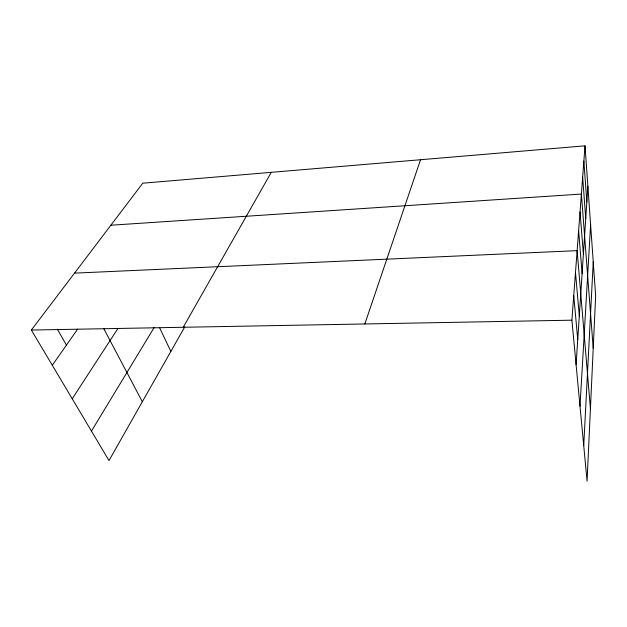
<?xml version="1.0" encoding="UTF-8"?>
<svg xmlns="http://www.w3.org/2000/svg" width="627" height="627" viewBox="0 0 627 627"><rect width="100%" height="100%" fill="white"/><g stroke="black" fill="none" stroke-linecap="round" stroke-linejoin="round"><path stroke-width="0.94" d="M583.729 445.687L593.244 261.82M580.006 406.186L590.61 224.654M576.088 364.624L587.875 186.211M585.015 145.832L595.65 295.732L587.076 481.168L571.895 320.185L585.015 145.832L142.76 183.194L31.35 330.045L108.996 460.571L184.8 326.816M364.836 323.963L420.529 159.728M183.217 327.27L271.279 172.339M91.464 431.102L154.242 327.357M72.23 398.764L118.056 328.297M52.307 365.275L77.646 329.12M110.877 225.218L581.386 194.064L593.22 348.283M74.527 273.129L577.13 250.643L590.43 408.694M31.35 330.045L571.895 320.185M57.402 329.285L66.431 345.116M103.776 328.611L142.329 401.742M159.595 327.733L170.85 351.418M573.752 295.544L577.741 339.607M575.492 272.408L579.301 316.055M578.627 230.728L582.107 273.497M580.046 211.895L583.384 254.201M582.655 177.151L585.743 218.51M583.862 161.1L586.841 201.965"/></g></svg>
